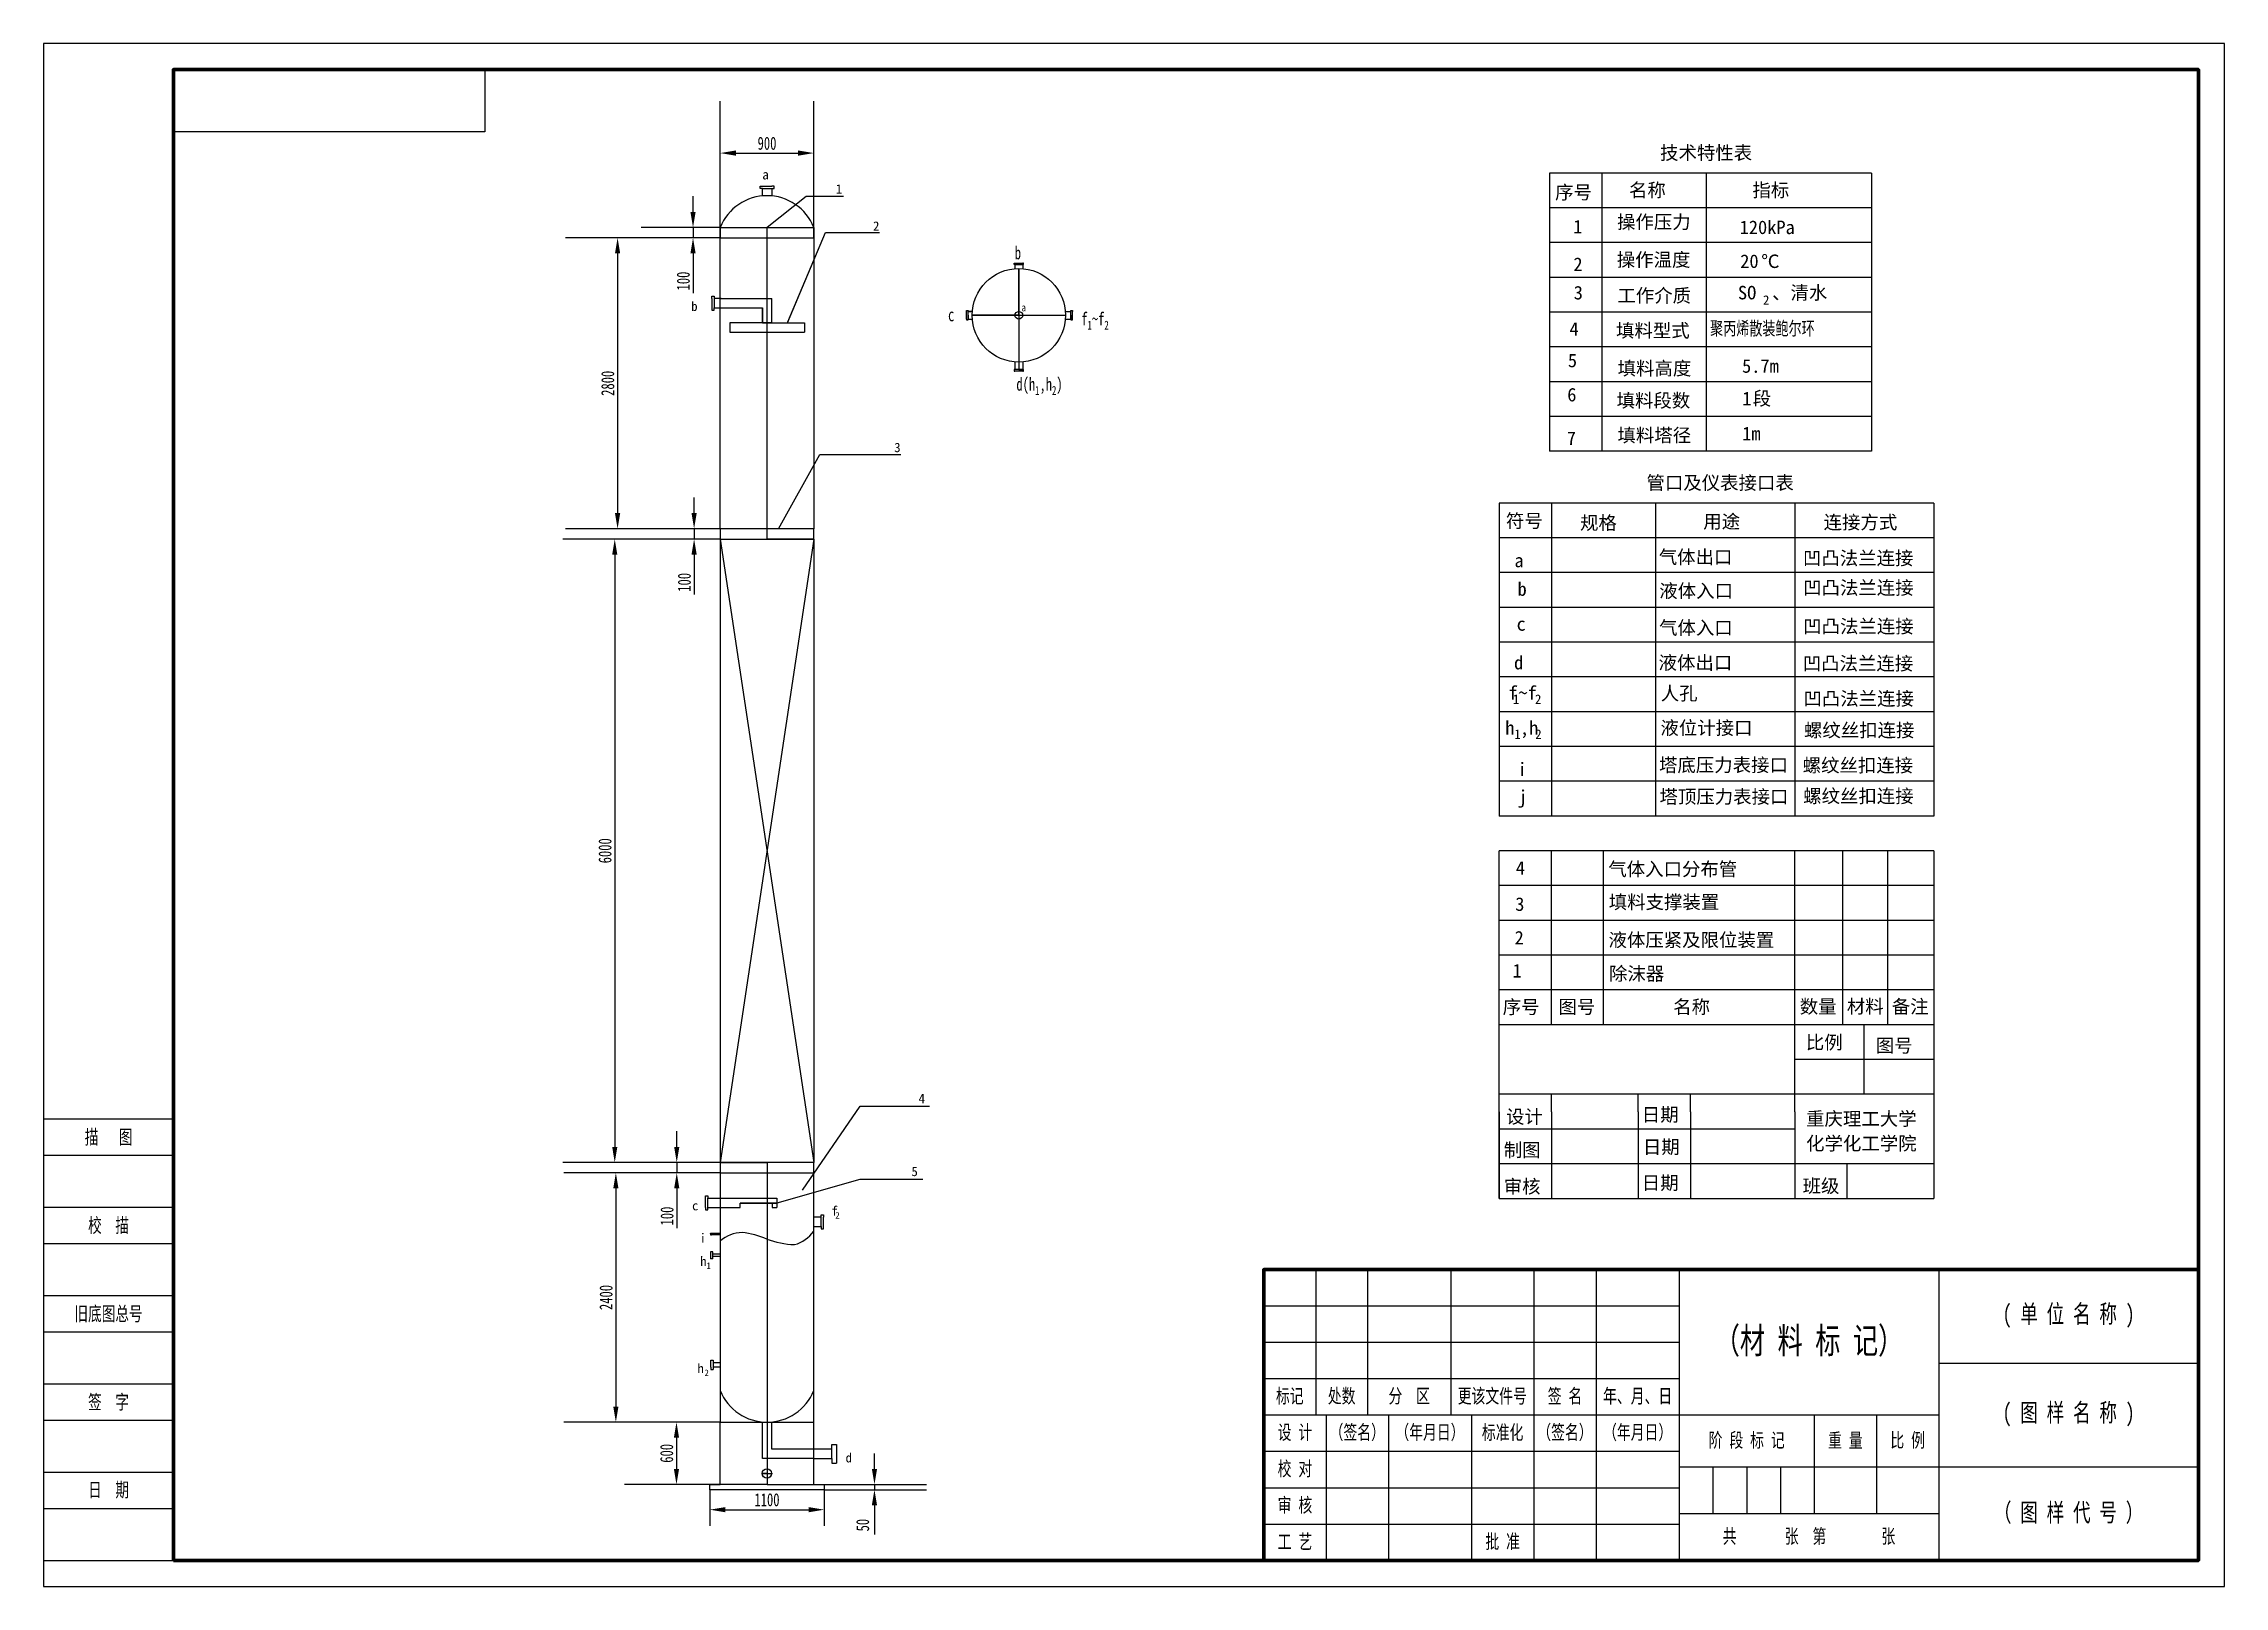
# Model space of a CAD drawing. Header units: millimetres. Extents: x 0 to 420, y 0 to 297.
import ezdxf
from ezdxf.enums import TextEntityAlignment as Align

# ---------------------------------------------------------------- set-up
doc = ezdxf.new("R2010")
doc.units = ezdxf.units.MM
doc.layers.add('图框', color=7, linetype='Continuous', lineweight=25)
doc.styles.add('MtXpl_', font='')
doc.styles.get("Standard").update_dxf_attribs({"font": '', "width": 0.71})
doc.styles.add('样式 1', font='', dxfattribs={"width": 0.71})
doc.styles.get('MtXpl_').set_extended_font_data('SimSun')
doc.styles.get('Standard').set_extended_font_data('SimSun')
doc.styles.get('样式 1').set_extended_font_data('SimSun')
doc.dimstyles.new('外标注', dxfattribs={"dimtxt": 2.5, "dimasz": 3, "dimexe": 10, "dimexo": 0, "dimtad": 1, "dimdec": 0, "dimlfac": 50, "dimtxsty": 'Standard', "dimcen": 2.5, "dimclrd": 4, "dimclre": 4, "dimclrt": 7, "dimadec": 0, "dimazin": 0, "dimtfac": 1, "dimtdec": 0, "dimtmove": 0, "dimatfit": 3, "dimfxl": 1, "dimtfillclr": 6, "dimarcsym": 0})

# ---------------------------------------------------------------- blocks, each defined once
blk = doc.blocks.new('*D11')
at = {"color": 4, "lineweight": -2, "transparency": 16777216}
for p, q in [((125.07, 264.61), (125.07, 267.61)), ((130.32, 261.61), (115.07, 261.61)), ((125.07, 261.61), (125.07, 259.61)), ((130.32, 259.61), (115.07, 259.61)), ((125.07, 256.61), (125.07, 248.97))]:
    blk.add_line(p, q, dxfattribs=at)
at = {"color": 4, "transparency": 16777216}
for points in [[(124.57, 264.61), (125.57, 264.61), (125.07, 261.61)], [(124.57, 256.61), (125.57, 256.61), (125.07, 259.61)]]:
    blk.add_solid(points, dxfattribs=at)
at = {"layer": 'Defpoints', "color": 0, "transparency": 16777216}
for p in [(130.32, 261.61), (125.07, 259.61), (130.32, 259.61)]:
    blk.add_point(p, dxfattribs=at)
at = {"color": 7, "transparency": 16777216, "insert": (123.2, 251.29), "char_height": 2.5, "attachment_point": 5, "rotation": 90}
blk.add_mtext('100', dxfattribs=at)
blk = doc.blocks.new('*D12')
at = {"color": 4, "lineweight": -2, "transparency": 16777216}
for p, q in [((130.32, 259.61), (100.54, 259.61)), ((110.54, 256.61), (110.54, 206.61)), ((130.32, 203.61), (100.54, 203.61))]:
    blk.add_line(p, q, dxfattribs=at)
at = {"color": 4, "transparency": 16777216}
for points in [[(110.04, 256.61), (111.04, 256.61), (110.54, 259.61)], [(110.04, 206.61), (111.04, 206.61), (110.54, 203.61)]]:
    blk.add_solid(points, dxfattribs=at)
at = {"layer": 'Defpoints', "color": 0, "transparency": 16777216}
for p in [(130.32, 259.61), (110.54, 203.61), (130.32, 203.61)]:
    blk.add_point(p, dxfattribs=at)
at = {"color": 7, "transparency": 16777216, "insert": (108.66, 231.61), "char_height": 2.5, "attachment_point": 5, "rotation": 90}
blk.add_mtext('2800', dxfattribs=at)
blk = doc.blocks.new('*D13')
at = {"color": 4, "lineweight": -2, "transparency": 16777216}
for p, q in [((125.28, 206.61), (125.28, 209.61)), ((130.32, 203.61), (115.28, 203.61)), ((130.32, 201.61), (115.28, 201.61)), ((125.28, 203.61), (125.28, 201.61)), ((125.28, 198.61), (125.28, 190.97))]:
    blk.add_line(p, q, dxfattribs=at)
at = {"color": 4, "transparency": 16777216}
for points in [[(124.78, 206.61), (125.78, 206.61), (125.28, 203.61)], [(124.78, 198.61), (125.78, 198.61), (125.28, 201.61)]]:
    blk.add_solid(points, dxfattribs=at)
at = {"layer": 'Defpoints', "color": 0, "transparency": 16777216}
for p in [(125.28, 201.61), (130.32, 203.61), (130.32, 201.61)]:
    blk.add_point(p, dxfattribs=at)
at = {"color": 7, "transparency": 16777216, "insert": (123.4, 193.29), "char_height": 2.5, "attachment_point": 5, "rotation": 90}
blk.add_mtext('100', dxfattribs=at)
blk = doc.blocks.new('*D14')
at = {"color": 4, "lineweight": -2, "transparency": 16777216}
for p, q in [((130.32, 201.61), (100, 201.61)), ((110, 198.61), (110, 84.61)), ((130.32, 81.61), (100, 81.61))]:
    blk.add_line(p, q, dxfattribs=at)
at = {"color": 4, "transparency": 16777216}
for points in [[(109.5, 198.61), (110.5, 198.61), (110, 201.61)], [(109.5, 84.61), (110.5, 84.61), (110, 81.61)]]:
    blk.add_solid(points, dxfattribs=at)
at = {"layer": 'Defpoints', "color": 0, "transparency": 16777216}
for p in [(130.32, 201.61), (110, 81.61), (130.32, 81.61)]:
    blk.add_point(p, dxfattribs=at)
at = {"color": 7, "transparency": 16777216, "insert": (108.13, 141.61), "char_height": 2.5, "attachment_point": 5, "rotation": 90}
blk.add_mtext('6000', dxfattribs=at)
blk = doc.blocks.new('*D15')
at = {"color": 4, "lineweight": -2, "transparency": 16777216}
for p, q in [((121.94, 84.61), (121.94, 87.61)), ((130.32, 81.61), (111.94, 81.61)), ((121.94, 81.61), (121.94, 79.61)), ((130.32, 79.61), (111.94, 79.61)), ((121.94, 76.61), (121.94, 68.97))]:
    blk.add_line(p, q, dxfattribs=at)
at = {"color": 4, "transparency": 16777216}
for points in [[(121.44, 84.61), (122.44, 84.61), (121.94, 81.61)], [(121.44, 76.61), (122.44, 76.61), (121.94, 79.61)]]:
    blk.add_solid(points, dxfattribs=at)
at = {"layer": 'Defpoints', "color": 0, "transparency": 16777216}
for p in [(130.32, 81.61), (121.94, 79.61), (130.32, 79.61)]:
    blk.add_point(p, dxfattribs=at)
at = {"color": 7, "transparency": 16777216, "insert": (120.07, 71.29), "char_height": 2.5, "attachment_point": 5, "rotation": 90}
blk.add_mtext('100', dxfattribs=at)
blk = doc.blocks.new('*D16')
at = {"color": 4, "lineweight": -2, "transparency": 16777216}
for p, q in [((130.32, 79.61), (100.21, 79.61)), ((110.21, 76.61), (110.21, 34.61)), ((130.32, 31.61), (100.21, 31.61))]:
    blk.add_line(p, q, dxfattribs=at)
at = {"color": 4, "transparency": 16777216}
for points in [[(109.71, 76.61), (110.71, 76.61), (110.21, 79.61)], [(109.71, 34.61), (110.71, 34.61), (110.21, 31.61)]]:
    blk.add_solid(points, dxfattribs=at)
at = {"layer": 'Defpoints', "color": 0, "transparency": 16777216}
for p in [(130.32, 79.61), (110.21, 31.61), (130.32, 31.61)]:
    blk.add_point(p, dxfattribs=at)
at = {"color": 7, "transparency": 16777216, "insert": (108.33, 55.61), "char_height": 2.5, "attachment_point": 5, "rotation": 90}
blk.add_mtext('2400', dxfattribs=at)
blk = doc.blocks.new('*D17')
at = {"color": 4, "lineweight": -2, "transparency": 16777216}
for p, q in [((130.32, 31.61), (111.88, 31.61)), ((121.88, 28.61), (121.88, 22.61)), ((130.32, 19.61), (111.88, 19.61))]:
    blk.add_line(p, q, dxfattribs=at)
at = {"color": 4, "transparency": 16777216}
for points in [[(121.38, 28.61), (122.38, 28.61), (121.88, 31.61)], [(121.38, 22.61), (122.38, 22.61), (121.88, 19.61)]]:
    blk.add_solid(points, dxfattribs=at)
at = {"layer": 'Defpoints', "color": 0, "transparency": 16777216}
for p in [(130.32, 31.61), (121.88, 19.61), (130.32, 19.61)]:
    blk.add_point(p, dxfattribs=at)
at = {"color": 7, "transparency": 16777216, "insert": (120, 25.61), "char_height": 2.5, "attachment_point": 5, "rotation": 90}
blk.add_mtext('600', dxfattribs=at)
blk = doc.blocks.new('*D18')
at = {"color": 4, "lineweight": -2, "transparency": 16777216}
for p, q in [((130.32, 261.61), (130.32, 285.93)), ((148.32, 261.61), (148.32, 285.93)), ((133.32, 275.93), (145.32, 275.93))]:
    blk.add_line(p, q, dxfattribs=at)
at = {"color": 4, "transparency": 16777216}
for points in [[(133.32, 276.43), (133.32, 275.43), (130.32, 275.93)], [(145.32, 276.43), (145.32, 275.43), (148.32, 275.93)]]:
    blk.add_solid(points, dxfattribs=at)
at = {"layer": 'Defpoints', "color": 0, "transparency": 16777216}
for p in [(148.32, 275.93), (130.32, 261.61), (148.32, 261.61)]:
    blk.add_point(p, dxfattribs=at)
at = {"color": 7, "transparency": 16777216, "insert": (139.32, 277.8), "char_height": 2.5, "attachment_point": 5}
blk.add_mtext('900', dxfattribs=at)

msp = doc.modelspace()

# ---------------------------------------------------------------- linework, layer by layer
for p, q in [((137.975, 269.108), (137.975, 269.558)), ((137.975, 269.558), (138.425, 269.558)), ((137.975, 269.108), (137.975, 269.558)), ((137.975, 269.558), (138.425, 269.558)), ((138.425, 269.108), (137.975, 269.108)), ((138.425, 269.108), (137.975, 269.108)), ((138.425, 269.558), (140.225, 269.558)), ((138.425, 269.558), (140.225, 269.558)), ((138.425, 267.758), (138.425, 269.108)), ((138.425, 269.108), (140.225, 269.108)), ((138.425, 267.758), (138.425, 269.108)), ((138.425, 269.108), (140.225, 269.108)), ((140.675, 269.558), (140.225, 269.558)), ((140.675, 269.558), (140.225, 269.558)), ((140.225, 269.108), (140.225, 267.758)), ((140.225, 269.108), (140.675, 269.108)), ((140.225, 269.108), (140.225, 267.758)), ((140.225, 269.108), (140.675, 269.108)), ((140.675, 269.108), (140.675, 269.558)), ((140.675, 269.108), (140.675, 269.558)), ((290.049, 272.08), (290.049, 218.514)), ((290.049, 272.08), (290.049, 218.514)), ((300.093, 272.08), (300.093, 218.514)), ((300.093, 272.08), (300.093, 218.514)), ((320.18, 272.08), (320.18, 218.514)), ((320.18, 272.08), (320.18, 218.514)), ((352.01, 272.08), (352.01, 218.514)), ((138.425, 267.758), (138.425, 267.8)), ((138.425, 267.758), (138.425, 267.8)), ((140.225, 267.758), (140.225, 267.8)), ((140.225, 267.758), (140.225, 267.8)), ((130.323, 203.607), (130.323, 261.607)), ((130.323, 261.607), (148.323, 261.607)), ((130.323, 261.607), (130.323, 259.607)), ((139.325, 201.607), (139.325, 261.607)), ((148.323, 261.607), (148.325, 203.607)), ((148.323, 259.607), (148.323, 261.607)), ((130.323, 259.607), (148.323, 259.607)), ((186.919, 254.451), (186.919, 254.751)), ((186.919, 254.751), (187.069, 254.751)), ((187.069, 254.451), (186.919, 254.451)), ((187.069, 254.751), (188.569, 254.751)), ((187.069, 254.451), (187.069, 253.669)), ((187.819, 254.451), (187.069, 254.451)), ((187.069, 254.451), (188.569, 254.451)), ((187.819, 244.701), (187.819, 253.701)), ((187.819, 253.701), (187.819, 234.267)), ((188.719, 254.751), (188.569, 254.751)), ((188.569, 254.451), (188.569, 253.669)), ((188.569, 254.451), (188.719, 254.451)), ((188.719, 254.451), (188.719, 254.751)), ((128.705, 247.938), (128.705, 248.388)), ((128.705, 248.388), (129.155, 248.388)), ((128.705, 247.938), (128.705, 248.388)), ((128.705, 248.388), (129.155, 248.388)), ((128.705, 247.938), (128.705, 246.138)), ((128.705, 247.938), (128.705, 246.138)), ((129.155, 248.388), (129.155, 247.938)), ((129.155, 248.388), (129.155, 247.938)), ((130.505, 247.938), (129.155, 247.938)), ((129.155, 247.938), (129.155, 246.138)), ((130.505, 247.938), (129.155, 247.938)), ((129.155, 247.938), (129.155, 246.138)), ((130.364, 247.938), (140.265, 247.938)), ((130.364, 247.938), (140.265, 247.938)), ((140.265, 243.258), (140.265, 247.938)), ((140.265, 243.258), (140.265, 247.938)), ((140.265, 243.258), (140.265, 247.938)), ((140.265, 243.258), (140.265, 247.938)), ((128.705, 246.138), (128.705, 245.688)), ((128.705, 246.138), (128.705, 245.688)), ((128.705, 245.688), (129.155, 245.688)), ((128.705, 245.688), (129.155, 245.688)), ((129.155, 246.138), (130.505, 246.138)), ((129.155, 245.688), (129.155, 246.138)), ((129.155, 246.138), (130.505, 246.138)), ((129.155, 245.688), (129.155, 246.138)), ((130.505, 246.138), (138.465, 246.138)), ((130.505, 246.138), (138.465, 246.138)), ((138.465, 243.258), (138.465, 246.138)), ((138.465, 243.258), (138.465, 246.138)), ((138.465, 246.138), (138.465, 243.258)), ((138.465, 243.258), (138.465, 246.138)), ((138.465, 243.258), (138.465, 246.138)), ((138.465, 246.138), (138.465, 243.258)), ((177.769, 245.451), (177.769, 245.601)), ((177.769, 245.601), (178.069, 245.601)), ((177.769, 243.951), (177.769, 245.451)), ((177.769, 243.951), (177.769, 243.801)), ((177.769, 243.801), (178.069, 243.801)), ((178.069, 245.601), (178.069, 245.451)), ((178.069, 245.451), (178.85, 245.451)), ((178.069, 243.951), (178.069, 245.451)), ((178.069, 244.701), (178.069, 243.951)), ((178.069, 243.951), (178.85, 243.951)), ((178.069, 243.801), (178.069, 243.951)), ((178.85, 245.451), (178.1, 245.451)), ((187.819, 244.701), (178.819, 244.701)), ((178.819, 244.701), (196.819, 244.701)), ((178.85, 245.451), (178.85, 245.451)), ((187.819, 244.701), (187.819, 244.701)), ((196.787, 245.451), (197.825, 245.451)), ((196.787, 245.451), (197.537, 245.451)), ((196.787, 243.951), (197.825, 243.951)), ((197.825, 245.451), (197.825, 245.601)), ((197.825, 245.601), (198.125, 245.601)), ((197.825, 243.951), (197.825, 245.451)), ((197.825, 244.701), (197.825, 243.951)), ((197.825, 243.951), (197.825, 243.801)), ((197.825, 243.801), (198.125, 243.801)), ((198.125, 245.601), (198.125, 245.451)), ((198.125, 243.951), (198.125, 245.451)), ((198.125, 243.801), (198.125, 243.951)), ((140.265, 243.258), (132.164, 243.258)), ((132.164, 243.258), (132.164, 241.457)), ((140.265, 243.258), (132.164, 243.258)), ((132.164, 243.258), (132.164, 241.457)), ((132.164, 241.457), (146.565, 241.457)), ((132.164, 241.457), (146.565, 241.457)), ((138.465, 243.258), (146.565, 243.258)), ((138.465, 243.258), (146.565, 243.258)), ((146.565, 243.258), (146.565, 241.457)), ((146.565, 243.258), (146.565, 241.457)), ((187.069, 235.732), (187.069, 234.267)), ((188.569, 235.732), (188.569, 234.267)), ((187.069, 234.267), (186.919, 234.267)), ((186.919, 234.267), (186.919, 233.967)), ((186.919, 233.967), (187.069, 233.967)), ((188.569, 234.267), (187.069, 234.267)), ((188.569, 233.967), (187.069, 233.967)), ((187.819, 234.267), (188.569, 234.267)), ((188.719, 234.267), (188.569, 234.267)), ((188.569, 233.967), (188.719, 233.967)), ((188.719, 233.967), (188.719, 234.267)), ((280.332, 208.557), (280.332, 201.861)), ((280.332, 208.557), (280.332, 201.861)), ((290.376, 208.557), (290.376, 201.861)), ((290.376, 208.557), (290.376, 201.861)), ((310.463, 208.557), (310.463, 201.861)), ((310.463, 208.557), (310.463, 201.861)), ((337.247, 208.557), (337.247, 201.861)), ((337.247, 208.557), (337.247, 201.861)), ((364.03, 208.557), (364.03, 148.295)), ((130.323, 201.607), (130.32, 81.607)), ((148.325, 203.607), (130.323, 203.607)), ((130.323, 203.607), (130.323, 201.607)), ((130.323, 201.607), (148.325, 81.607)), ((130.323, 201.607), (148.325, 201.607)), ((148.325, 201.607), (130.325, 81.607)), ((148.325, 201.607), (139.325, 201.607)), ((141.664, 203.86), (141.664, 203.86)), ((148.325, 201.607), (148.325, 203.607)), ((148.325, 201.607), (148.325, 81.607)), ((364.03, 141.599), (364.03, 74.641)), ((0, 90), (25, 90)), ((0, 83), (25, 83)), ((130.32, 81.607), (130.32, 79.607)), ((130.32, 81.607), (139.32, 81.607)), ((148.325, 81.607), (130.325, 81.607)), ((139.32, 81.607), (139.32, 31.607)), ((148.32, 79.607), (148.325, 81.607)), ((130.32, 79.607), (148.32, 79.607)), ((130.32, 79.607), (130.32, 31.607)), ((148.32, 31.607), (148.32, 79.607)), ((0, 73), (25, 73)), ((127.472, 74.743), (127.472, 75.193)), ((127.472, 75.193), (127.922, 75.193)), ((127.472, 72.943), (127.472, 74.743)), ((127.472, 72.943), (127.472, 72.493)), ((127.472, 72.493), (127.922, 72.493)), ((127.922, 75.193), (127.922, 74.743)), ((127.922, 72.943), (127.922, 74.743)), ((127.922, 74.743), (129.291, 74.743)), ((127.922, 72.943), (129.291, 72.943)), ((127.922, 72.493), (127.922, 72.943)), ((129.291, 74.743), (141.231, 74.743)), ((129.291, 72.943), (134.148, 72.943)), ((134.148, 73.799), (141.231, 73.799)), ((141.231, 73.799), (134.148, 73.799)), ((134.148, 72.943), (134.148, 73.799)), ((140.331, 73.799), (140.331, 72.943)), ((140.331, 72.943), (141.231, 72.943)), ((141.231, 74.743), (141.231, 73.799)), ((141.231, 73.799), (141.231, 72.943)), ((149.76, 71.082), (149.76, 71.532)), ((149.76, 71.532), (150.21, 71.532)), ((150.21, 71.532), (150.21, 71.082)), ((280.332, 74.641), (364.03, 74.641)), ((128.448, 67.922), (128.448, 68.012)), ((128.448, 68.012), (128.628, 68.012)), ((128.448, 67.922), (128.448, 67.742)), ((128.448, 67.742), (128.448, 67.652)), ((128.448, 67.652), (128.628, 67.652)), ((128.628, 67.922), (128.628, 68.012)), ((128.628, 68.012), (128.628, 67.652)), ((130.249, 67.922), (128.628, 67.922)), ((128.628, 67.922), (128.628, 67.742)), ((128.628, 67.922), (130.32, 67.922)), ((128.628, 67.742), (130.249, 67.742)), ((128.628, 67.742), (130.32, 67.742)), ((149.76, 71.082), (148.42, 71.082)), ((148.42, 69.282), (149.76, 69.282)), ((149.76, 69.282), (149.76, 71.082)), ((149.76, 69.282), (149.76, 68.832)), ((149.76, 68.832), (150.21, 68.832)), ((150.21, 69.282), (150.21, 71.082)), ((150.21, 68.832), (150.21, 69.282)), ((0, 66), (25, 66)), ((128.903, 64.404), (128.43, 64.404)), ((128.43, 64.404), (128.43, 63.054)), ((128.903, 63.054), (128.43, 63.054)), ((128.903, 63.054), (128.903, 64.404)), ((130.32, 63.954), (128.903, 63.954)), ((130.32, 63.504), (128.903, 63.504)), ((245, 61), (245, 33)), ((255, 61), (255, 33)), ((271, 61), (271, 33)), ((287, 61), (287, 5)), ((299, 61), (299, 5)), ((315, 61), (315, 5)), ((365, 61), (365, 5)), ((0, 56), (25, 56)), ((235, 54), (315, 54)), ((0, 49), (25, 49)), ((235, 47), (315, 47)), ((128.518, 43.127), (128.518, 43.577)), ((128.518, 43.577), (128.968, 43.577)), ((128.518, 42.227), (128.518, 43.127)), ((128.518, 42.227), (128.518, 41.777)), ((128.968, 43.577), (128.968, 41.777)), ((128.968, 43.127), (130.318, 43.127)), ((130.318, 42.227), (128.968, 42.227)), ((365, 43), (415, 43)), ((0, 39), (25, 39)), ((128.518, 41.777), (128.968, 41.777)), ((235, 40), (315, 40)), ((0, 32), (25, 32)), ((130.32, 31.607), (148.32, 31.607)), ((130.32, 19.607), (130.32, 31.607)), ((138.447, 24.628), (138.447, 31.602)), ((139.32, 31.607), (139.32, 19.607)), ((140.247, 26.428), (140.247, 31.602)), ((148.32, 19.607), (148.32, 31.607)), ((235, 33), (365, 33)), ((247, 33), (247, 5)), ((259, 33), (259, 5)), ((275, 33), (275, 5)), ((341, 33), (341, 14)), ((353, 33), (353, 14)), ((148.348, 26.428), (140.247, 26.428)), ((151.773, 26.428), (148.348, 26.428)), ((151.773, 26.428), (151.773, 27.328)), ((151.773, 27.328), (152.673, 27.328)), ((151.773, 24.628), (151.773, 26.428)), ((152.673, 27.328), (152.673, 23.728)), ((235, 26), (315, 26)), ((0, 22), (25, 22)), ((139.311, 21.737), (138.266, 21.737)), ((138.266, 21.737), (140.374, 21.737)), ((148.348, 24.628), (138.447, 24.628)), ((148.348, 24.628), (151.773, 24.628)), ((151.773, 24.628), (151.773, 23.728)), ((151.773, 23.728), (152.673, 23.728)), ((315, 23), (415, 23)), ((321.5, 23), (321.5, 14)), ((328, 23), (328, 14)), ((334.5, 23), (334.5, 14)), ((128.32, 18.607), (128.32, 19.607)), ((128.32, 19.607), (130.32, 19.607)), ((150.32, 18.607), (128.32, 18.607)), ((139.32, 19.607), (130.32, 19.607)), ((139.32, 19.607), (148.32, 19.607)), ((148.32, 19.607), (150.32, 19.607)), ((150.32, 19.607), (150.32, 18.607)), ((235, 19), (315, 19)), ((0, 15), (25, 15)), ((315, 14), (365, 14)), ((235, 12), (315, 12)), ((0, 5), (25, 5))]:
    msp.add_line(p, q)
at = {"color": 4}
for p, q in [((160.013, 22.607), (160.013, 25.607)), ((128.32, 18.607), (128.32, 11.685)), ((150.32, 19.607), (170.013, 19.607)), ((150.32, 18.607), (170.013, 18.607)), ((150.32, 18.607), (150.32, 11.685)), ((160.013, 19.607), (160.013, 18.607)), ((131.32, 14.763), (147.32, 14.763)), ((160.013, 15.607), (160.013, 10))]:
    msp.add_line(p, q, dxfattribs=at)
for points in [[(0, 0), (420, 0), (420, 297), (0, 297)], [(85, 280), (25, 280), (25, 292), (85, 292)]]:
    msp.add_lwpolyline(points, close=True)
at = {"lineweight": 70}
for points in [[(25, 5), (415, 5), (415, 292), (25, 292)], [(415, 5), (235, 5), (235, 61), (415, 61)]]:
    msp.add_lwpolyline(points, close=True, dxfattribs=at)
for points in [[(139.362, 261.637), (146.889, 267.63), (153.388, 267.629), (154.063, 267.629)], [(139.362, 261.637), (146.889, 267.63), (153.388, 267.629), (154.063, 267.629)], [(143.287, 243.258), (150.566, 260.665), (159.802, 260.664), (161.006, 260.664)], [(143.361, 243.434), (150.566, 260.665), (159.802, 260.664), (161.006, 260.664)], [(141.524, 203.607), (149.462, 217.923), (163.916, 217.923), (165.107, 217.923)], [(146.157, 76.256), (157.291, 92.467), (169.326, 92.466), (170.632, 92.466)], [(141.277, 73.812), (157.291, 78.411), (163.647, 78.411), (169.351, 78.411)]]:
    msp.add_lwpolyline(points)
for centre, radius in [((187.819, 244.701), 9), ((187.819, 244.701), 0.734), ((139.311, 21.737), 0.9)]:
    msp.add_circle(centre, radius)
for centre, radius, start, end in [((139.324, 258.048), 9.679, 21.57166, 158.42834), ((134.556, 61.695), 6.402, 90.35576, 131.56121), ((133.502, 54.616), 13.519, 64.67339, 85.69587), ((142.692, 72.501), 6.986, 285.97172, 323.82496), ((145.718, 85.405), 19.651, 250.87222, 266.78065), ((139.32, 41.299), 9.692, 201.77679, 338.22321)]:
    msp.add_arc(centre, radius, start, end)
for points in [[(139.367, 261.631), (139.325, 261.607), (139.357, 261.643)], [(139.367, 261.631), (139.325, 261.607), (139.357, 261.643)], [(143.369, 243.431), (143.343, 243.389), (143.354, 243.437)], [(143.369, 243.431), (143.343, 243.389), (143.354, 243.437)], [(141.694, 203.898), (141.664, 203.86), (141.68, 203.906)], [(146.191, 76.291), (146.157, 76.256), (146.178, 76.3)], [(141.279, 73.805), (141.231, 73.799), (141.275, 73.82)]]:
    msp.add_solid(points)
at = {"color": 4}
for points in [[(159.513, 22.607), (160.513, 22.607), (160.013, 19.607)], [(159.513, 15.607), (160.513, 15.607), (160.013, 18.607)], [(131.32, 15.263), (131.32, 14.263), (128.32, 14.763)], [(147.32, 15.263), (147.32, 14.263), (150.32, 14.763)]]:
    msp.add_solid(points, dxfattribs=at)
at = {"layer": '图框'}
for p, q in [((346.963, 272.08), (290.049, 272.08)), ((352.01, 272.08), (290.049, 272.08)), ((346.963, 265.384), (290.049, 265.384)), ((352.01, 265.384), (290.049, 265.384)), ((346.963, 258.689), (290.049, 258.689)), ((352.01, 258.689), (290.049, 258.689)), ((346.963, 251.993), (290.049, 251.993)), ((352.01, 251.993), (290.049, 251.993)), ((346.963, 245.297), (290.049, 245.297)), ((352.01, 245.297), (290.049, 245.297)), ((346.963, 238.601), (290.049, 238.601)), ((352.01, 238.601), (290.049, 238.601)), ((346.963, 231.905), (290.049, 231.905)), ((352.01, 231.905), (290.049, 231.905)), ((346.963, 225.21), (290.049, 225.21)), ((352.01, 225.21), (290.049, 225.21)), ((346.963, 218.514), (290.049, 218.514)), ((352.01, 218.514), (290.049, 218.514)), ((364.03, 208.557), (280.332, 208.557)), ((364.03, 208.557), (280.332, 208.557)), ((364.03, 201.861), (280.332, 201.861)), ((280.332, 201.861), (280.332, 148.295)), ((364.03, 201.861), (280.332, 201.861)), ((280.332, 201.861), (280.332, 148.295)), ((290.376, 201.861), (290.376, 148.295)), ((290.376, 201.861), (290.376, 148.295)), ((310.463, 201.861), (310.463, 148.295)), ((310.463, 201.861), (310.463, 148.295)), ((337.247, 201.861), (337.247, 148.295)), ((337.247, 201.861), (337.247, 148.295)), ((364.03, 195.165), (280.332, 195.165)), ((364.03, 195.165), (280.332, 195.165)), ((364.03, 188.469), (280.332, 188.469)), ((364.03, 188.469), (280.332, 188.469)), ((364.03, 181.774), (280.332, 181.774)), ((364.03, 181.774), (280.332, 181.774)), ((364.03, 175.078), (280.332, 175.078)), ((364.03, 175.078), (280.332, 175.078)), ((364.03, 168.382), (280.332, 168.382)), ((364.03, 168.382), (280.332, 168.382)), ((364.03, 161.686), (280.332, 161.686)), ((364.03, 161.686), (280.332, 161.686)), ((364.03, 154.99), (280.332, 154.99)), ((364.03, 154.99), (280.332, 154.99)), ((364.03, 148.295), (280.332, 148.295)), ((364.03, 148.295), (280.332, 148.295)), ((280.332, 74.641), (280.332, 141.599)), ((364.03, 141.599), (280.332, 141.599)), ((280.332, 74.641), (280.332, 141.599)), ((364.03, 141.599), (280.332, 141.599)), ((290.376, 108.12), (290.376, 141.599)), ((290.376, 108.12), (290.376, 141.599)), ((300.42, 108.12), (300.42, 141.599)), ((300.42, 108.12), (300.42, 141.599)), ((337.247, 108.12), (337.247, 141.599)), ((337.247, 108.12), (337.247, 141.599)), ((346.488, 108.12), (346.488, 141.599)), ((355.154, 108.12), (355.154, 141.599)), ((364.03, 134.903), (280.332, 134.903)), ((364.03, 134.903), (280.332, 134.903)), ((364.03, 128.207), (280.332, 128.207)), ((364.03, 128.207), (280.332, 128.207)), ((364.03, 121.512), (280.332, 121.512)), ((364.03, 121.512), (280.332, 121.512)), ((364.03, 114.816), (280.332, 114.816)), ((364.03, 114.816), (280.332, 114.816)), ((364.03, 108.12), (280.332, 108.12)), ((364.03, 108.12), (280.332, 108.12)), ((364.03, 108.12), (283.68, 108.12)), ((364.03, 108.12), (283.68, 108.12)), ((337.247, 91.38), (337.247, 108.12)), ((337.247, 91.38), (337.247, 108.12)), ((350.638, 94.728), (350.638, 108.12)), ((350.638, 94.728), (350.638, 108.12)), ((364.03, 101.424), (337.247, 101.424)), ((364.03, 101.424), (337.247, 101.424)), ((364.03, 94.728), (280.332, 94.728)), ((364.03, 94.728), (280.332, 94.728)), ((364.03, 94.728), (283.68, 94.728)), ((364.03, 94.728), (283.68, 94.728)), ((290.376, 91.38), (290.376, 94.728)), ((290.376, 91.38), (290.376, 94.728)), ((307.115, 91.38), (307.115, 94.728)), ((307.115, 91.38), (307.115, 94.728)), ((317.159, 91.38), (317.159, 94.728)), ((317.159, 91.38), (317.159, 94.728)), ((364.03, 94.728), (350.638, 94.728)), ((364.03, 94.728), (350.638, 94.728)), ((280.332, 91.38), (280.332, 74.641)), ((280.332, 91.38), (280.332, 74.641)), ((290.376, 91.38), (290.376, 74.641)), ((290.376, 91.38), (290.376, 74.641)), ((307.115, 91.38), (307.115, 74.641)), ((307.115, 91.38), (307.115, 74.641)), ((317.159, 91.38), (317.159, 74.641)), ((317.159, 91.38), (317.159, 74.641)), ((337.247, 91.38), (337.247, 74.641)), ((337.247, 91.38), (337.247, 74.641)), ((337.247, 88.033), (280.332, 88.033)), ((337.247, 88.033), (280.332, 88.033)), ((337.247, 88.033), (283.68, 88.033)), ((337.247, 88.033), (283.68, 88.033)), ((337.247, 81.337), (280.332, 81.337)), ((337.247, 81.337), (280.332, 81.337)), ((364.03, 81.337), (283.68, 81.337)), ((364.03, 81.337), (283.68, 81.337)), ((347.29, 81.337), (347.29, 74.641)), ((347.29, 81.337), (347.29, 74.641)), ((364.03, 74.641), (364.03, 74.641)), ((364.03, 74.641), (364.03, 74.641))]:
    msp.add_line(p, q, dxfattribs=at)

# ---------------------------------------------------------------- texts
for s, height, style, p in [('技术特性表', 2.6, 'MtXpl_', (311.315, 274.68)), ('a', 1.87, '样式 1', (138.408, 270.857)), ('序号', 2.6, 'MtXpl_', (291.113, 267.078)), ('名称', 2.6, 'MtXpl_', (305.327, 267.505)), ('指标', 2.6, 'MtXpl_', (329.1, 267.498)), ('1', 2.6, '样式 1', (294.585, 260.461)), ('操作压力', 2.6, 'MtXpl_', (303.027, 261.375)), ('120kPa', 2.6, '样式 1', (326.645, 260.342)), ('操作温度', 2.6, 'MtXpl_', (302.978, 254.099)), ('20', 2.6, '样式 1', (326.756, 253.811)), ('℃', 2.6, 'MtXpl_', (330.796, 253.811)), ('2', 2.6, '样式 1', (294.626, 253.223)), ('3', 2.6, '样式 1', (294.686, 247.758)), ('工作介质', 2.6, 'MtXpl_', (303.096, 247.196)), ('SO', 2.6, '样式 1', (326.315, 247.764)), ('2', 1.82, '样式 1', (331.131, 246.723)), ('、清水', 2.6, 'MtXpl_', (332.89, 247.764)), ('b', 1.8, '样式 1', (124.724, 245.528)), ('b', 1.8, '样式 1', (124.724, 245.528)), ('4', 2.6, '样式 1', (293.87, 240.772)), ('填料型式', 2.6, 'MtXpl_', (302.838, 240.464)), ('5', 2.6, '样式 1', (293.564, 234.713)), ('填料高度', 2.6, 'MtXpl_', (303.145, 233.182)), ('5.7m', 2.6, '样式 1', (327.109, 233.637)), ('6', 2.6, '样式 1', (293.445, 228.127)), ('填料段数', 2.6, 'MtXpl_', (302.941, 226.992)), ('1', 2.6, '样式 1', (327.136, 227.382)), ('段', 2.6, 'MtXpl_', (329.156, 227.382)), ('填料塔径', 2.6, 'MtXpl_', (303.11, 220.304)), ('1m', 2.6, '样式 1', (327.131, 220.641)), ('7', 2.6, '样式 1', (293.366, 219.738)), ('管口及仪表接口表', 2.6, 'MtXpl_', (308.704, 211.157)), ('符号', 2.6, 'MtXpl_', (281.635, 203.83)), ('规格', 2.6, 'MtXpl_', (295.909, 203.446)), ('用途', 2.6, 'MtXpl_', (319.629, 203.701)), ('连接方式', 2.6, 'MtXpl_', (342.818, 203.551)), ('a', 2.6, '样式 1', (283.276, 196.197)), ('气体出口', 2.6, 'MtXpl_', (311.067, 196.869)), ('凹凸法兰连接', 2.6, 'MtXpl_', (338.837, 196.652)), ('b', 2.6, '样式 1', (283.871, 190.699)), ('液体入口', 2.6, 'MtXpl_', (311.167, 190.348)), ('凹凸法兰连接', 2.6, 'MtXpl_', (338.874, 190.959)), ('c', 2.6, '样式 1', (283.685, 183.979)), ('气体入口', 2.6, 'MtXpl_', (311.127, 183.246)), ('凹凸法兰连接', 2.6, 'MtXpl_', (338.88, 183.526)), ('d', 2.6, '样式 1', (283.184, 176.532)), ('液体出口', 2.6, 'MtXpl_', (311.034, 176.528)), ('凹凸法兰连接', 2.6, 'MtXpl_', (338.796, 176.388)), ('f', 2.6, '样式 1', (282.108, 170.711)), ('~f', 2.6, '样式 1', (284.035, 170.711)), ('人孔', 2.6, 'MtXpl_', (311.44, 170.615)), ('凹凸法兰连接', 2.6, 'MtXpl_', (338.928, 169.606)), ('1', 1.82, '样式 1', (282.967, 169.88)), ('2', 1.82, '样式 1', (287.217, 169.88)), ('h', 2.6, '样式 1', (281.507, 163.979)), ('1', 1.82, '样式 1', (283.25, 163.148)), (',h', 2.6, '样式 1', (284.319, 163.979)), ('2', 1.82, '样式 1', (287.274, 163.148)), ('液位计接口', 2.6, 'MtXpl_', (311.392, 163.973)), ('螺纹丝扣连接', 2.6, 'MtXpl_', (339.031, 163.523)), ('塔底压力表接口', 2.6, 'MtXpl_', (311.116, 156.826)), ('螺纹丝扣连接', 2.6, 'MtXpl_', (338.78, 156.763)), ('i', 2.6, '样式 1', (283.897, 155.981)), ('j', 2.6, '样式 1', (283.974, 150.688)), ('塔顶压力表接口', 2.6, 'MtXpl_', (311.208, 150.729)), ('螺纹丝扣连接', 2.6, 'MtXpl_', (338.878, 150.853)), ('4', 2.6, '样式 1', (283.534, 137.003)), ('气体入口分布管', 2.6, 'MtXpl_', (301.349, 136.793)), ('3', 2.6, '样式 1', (283.425, 130.048)), ('填料支撑装置', 2.6, 'MtXpl_', (301.436, 130.443)), ('2', 2.6, '样式 1', (283.305, 123.579)), ('液体压紧及限位装置', 2.6, 'MtXpl_', (301.389, 123.144)), ('1', 2.6, '样式 1', (282.902, 117.212)), ('除沫器', 2.6, 'MtXpl_', (301.48, 116.663)), ('序号', 2.6, 'MtXpl_', (281.002, 110.244)), ('图号', 2.6, 'MtXpl_', (291.749, 110.274)), ('名称', 2.6, 'MtXpl_', (313.854, 110.261)), ('数量', 2.6, 'MtXpl_', (338.226, 110.321)), ('材料', 2.6, 'MtXpl_', (347.284, 110.356)), ('备注', 2.6, 'MtXpl_', (355.949, 110.327)), ('比例', 2.6, 'MtXpl_', (339.393, 103.431)), ('图号', 2.6, 'MtXpl_', (352.88, 102.81)), ('日期', 2.6, 'MtXpl_', (307.799, 89.523)), ('设计', 2.6, 'MtXpl_', (281.656, 89.134)), ('重庆理工大学', 2.6, 'MtXpl_', (339.442, 88.729)), ('制图', 2.6, 'MtXpl_', (281.222, 82.703)), ('日期', 2.6, 'MtXpl_', (308.003, 83.294)), ('化学化工学院', 2.6, 'MtXpl_', (339.442, 83.974)), ('审核', 2.6, 'MtXpl_', (281.207, 75.68)), ('日期', 2.6, 'MtXpl_', (307.799, 76.374)), ('班级', 2.6, 'MtXpl_', (338.761, 75.798)), ('c', 1.8, '样式 1', (124.881, 72.394)), ('f', 1.8, '样式 1', (151.737, 71.378)), ('2', 1.26, '样式 1', (152.471, 70.803)), ('i', 1.8, '样式 1', (126.349, 66.136)), ('h', 1.8, '样式 1', (126.445, 61.694)), ('1', 1.26, '样式 1', (127.652, 61.118)), ('h', 1.8, '样式 1', (125.928, 41.059)), ('2', 1.26, '样式 1', (127.275, 40.484)), ('d', 1.8, '样式 1', (154.451, 23.867))]:
    msp.add_text(s, height=height, dxfattribs=dict(style=style)).set_placement(p)
for s, height, p in [('1', 1.8, (152.57, 268.126)), ('1', 1.8, (152.57, 268.126)), ('2', 1.8, (159.74, 260.978)), ('3', 1.8, (163.823, 218.352)), ('4', 1.87, (168.493, 92.97)), ('5', 1.8, (167.145, 78.977))]:
    msp.add_text(s, height=height).set_placement(p)
at = {"style": '样式 1', "width": 0.7}
for s, p in [('描   图', (12.5, 86.5)), ('校  描', (12.5, 69.5)), ('旧底图总号', (12.5, 52.5)), ('签  字', (12.5, 35.5)), ('日  期', (12.506, 18.6))]:
    msp.add_text(s, height=2.75, dxfattribs=at).set_placement(p, align=Align.MIDDLE_CENTER)
at = {"attachment_point": 1}
for s, insert, char_height in [('b', (187.046, 257.964), 2.49), ('a', (188.364, 246.953), 1.5), ('\\A1;f{\\H0.7x;\\S^ 1;}~f{\\H0.7x;\\S^ 2;}', (199.845, 245.256), 2.49), ('\\A1;d(h{\\H0.7x;\\S^ 1;},h{\\H0.7x;\\S^ 2;})', (187.347, 232.691), 2.49)]:
    msp.add_mtext(s, dxfattribs=dict(at, insert=insert, char_height=char_height))
at = {"insert": (174.19, 246.045), "char_height": 2.49, "attachment_point": 1}
msp.add_mtext_dynamic_manual_height_columns('c', width=2.49, gutter_width=0.622, heights=[0], dxfattribs=at)
at = {"insert": (319.694, 243.486), "char_height": 2.6, "width": 32.7955, "attachment_point": 1}
msp.add_mtext('{\\fSimSun|b0|i0|c134|p2; 聚丙烯散装鲍尔环}', dxfattribs=at)
at = {"attachment_point": 5, "style": '样式 1'}
for s, width, insert, char_height in [('( 单 位 名 称 )', 50, (390, 52), 3.5), ('（材 料 标 记）', 55.82265, (340, 47), 5), ('标记', 10, (240, 36.5), 2.75), ('{\\fFangSong_GB2312|b0|i0|c134|p49;处数}', 10, (250, 36.5), 2.75), ('分  区', 16, (263, 36.5), 2.75), ('更该文件号', 18.9744, (279, 36.5), 2.75), ('年、月、日', 16, (307, 36.5), 2.75), ('( 图 样 名 称 )', 50, (390, 33), 3.5), ('设 计', 12, (241, 29.5), 2.75), ('（签名）', 12, (253, 29.5), 2.75), ('（年月日）', 16, (267, 29.5), 2.75), ('标准化', 12, (281, 29.5), 2.75), ('（签名）', 12, (293, 29.5), 2.75), ('（年月日）', 16, (307, 29.5), 2.75), ('阶 段 标 记', 26, (328, 28), 2.75), ('重 量', 12, (347, 28), 2.75), ('比 例', 12, (359, 28), 2.75), ('校 对', 12, (241, 22.5), 2.75), ('审 核', 12, (241, 15.5), 2.75), ('（ 图 样 代 号 ）', 50, (390, 14), 3.5), ('工 艺', 12, (241, 8.5), 2.75), ('批 准', 12, (281, 8.5), 2.75), ('共       张  第        张', 50, (340, 9.5), 2.75)]:
    msp.add_mtext_dynamic_manual_height_columns(s, width=width, gutter_width=12.5, heights=[0], dxfattribs=dict(at, insert=insert, char_height=char_height))
at = {"insert": (293, 36.5), "char_height": 2.75, "attachment_point": 5, "style": '样式 1'}
msp.add_mtext_dynamic_auto_height_columns('签 名', width=12, gutter_width=12.5, height=7, count=1, dxfattribs=at)
at = {"color": 7, "insert": (139.32, 16.664), "char_height": 2.5, "attachment_point": 5}
msp.add_mtext('1100', dxfattribs=at)
at = {"color": 7, "insert": (157.758, 11.786), "char_height": 2.5, "attachment_point": 5, "rotation": 90}
msp.add_mtext('50', dxfattribs=at)

# ---------------------------------------------------------------- dimensions: what is measured, and where the dimension line sits
dim = msp.add_linear_dim(base=(148.323, 275.927), p1=(130.323, 261.607), p2=(148.323, 261.607), dimstyle='外标注')
dim.commit()
dim.dimension.update_dxf_attribs({"geometry": '*D18', "text_midpoint": (139.323, 277.802)})
for base, p1, p2, picture, middle in [((125.075, 259.607), (130.323, 261.607), (130.323, 259.607), '*D11', (123.2, 251.286)), ((110.535, 203.607), (130.323, 259.607), (130.323, 203.607), '*D12', (108.66, 231.607)), ((125.28, 201.607), (130.323, 203.607), (130.323, 201.607), '*D13', (123.405, 193.286)), ((110, 81.607), (130.323, 201.607), (130.325, 81.607), '*D14', (108.125, 141.607)), ((121.943, 79.607), (130.32, 81.607), (130.32, 79.607), '*D15', (120.068, 71.286)), ((110.207, 31.607), (130.32, 79.607), (130.318, 31.607), '*D16', (108.332, 55.607)), ((121.875, 19.607), (130.32, 31.607), (130.32, 19.607), '*D17', (120, 25.607))]:
    dim = msp.add_linear_dim(base=base, p1=p1, p2=p2, angle=90, dimstyle='外标注')
    dim.commit()
    dim.dimension.update_dxf_attribs({"geometry": picture, "text_midpoint": middle})

doc.saveas('drawing.dxf')
